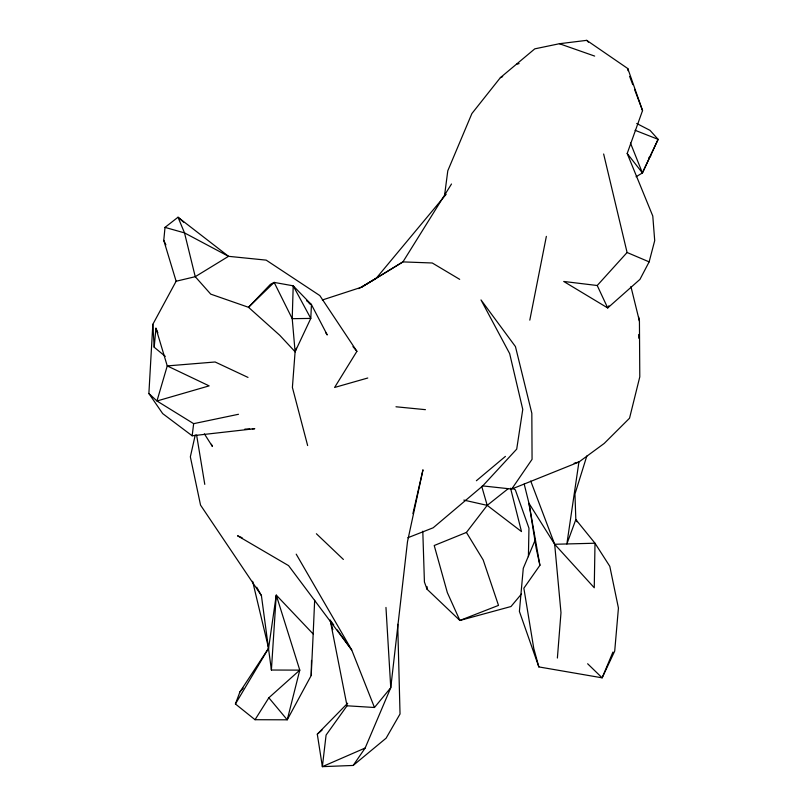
<?xml version="1.0" encoding="UTF-8"?>
<svg xmlns="http://www.w3.org/2000/svg" width="807" height="807" viewBox="0 0 807 807"><rect width="100%" height="100%" fill="white"/><g stroke="black" fill="none" stroke-linecap="round" stroke-linejoin="round"><path stroke-width="1.21" d="M528.414 556.669L528.958 528.171L515.33 489.849L512.294 488.164M311.209 675.499L313.177 633.999L276.256 595.102L268.59 648.233L239.921 691.932L235.422 703.966L255.032 719.713L287.242 719.814L311.209 675.499L311.522 660.419M313.177 633.999L314.659 600.277M521.413 594.063L510.972 606.531L459.879 620.452L427.044 589.201L427.155 586.739M252.288 428.81L254.77 428.699L192.167 435.79L162.681 413.598L148.881 393.523L152.826 324.333L176.128 281.24L163.771 240.375L165.011 227.392L178.004 217.234L184.51 232.89L195.244 276.69L210.738 294.141L248.506 307.296L270.335 284.437L274.148 282.41L293.203 285.819L311.452 304.642L310.786 318.412L295.1 351.761L292.396 387.441L307.638 445.545M271.394 670.032L276.256 595.102L299.78 670.123L287.242 719.814L268.842 697.783L299.78 670.123L271.394 670.032L261.407 595.576L256.727 587.234M557.385 658.038L560.986 612.674L554.671 544.271L530.724 481.022M165.284 356.381L154.198 347.232L155.933 328.227L157.869 332.857M192.167 435.79L193.65 423.665L156.962 400.988L148.881 393.523M444.596 195.163L447.794 170.781L471.883 113.555L500.38 77.654L534.779 48.854L559.422 43.719L586.719 40.35L627.806 68.565L642.543 110.579L627.19 153.481L652.782 216.034L654.709 240.637L649.141 261.872L639.961 279.373L607.711 307.951L563.72 281.461L597.22 285.507L627.089 252.5L603.646 153.996M529.796 320.147L546.359 236.37M195.254 434.963L190.351 456.823L200.55 505.132L261.407 595.576M412.922 513.615L422.979 469.795L407.495 541.648L390.759 687.725L365.157 748.028L353.173 765.45L322.366 766.65L317.302 734.168L347.686 703.2M586.82 456.005L574.967 494.015L575.825 519.577L566.867 543.958L578.922 462.018L604.231 443.426L629.541 418.208L639.79 376.859L639.437 321.196L638.66 316.969M295.1 351.761L292.225 318.684L274.148 282.41L248.506 307.296L279.767 335.298L295.1 351.761L296.33 348.231M612.927 652.066L602.143 677.83L538.834 666.915L519.395 611.403L523.279 568.289L535.404 539.51M636.067 176.763L642.412 172.93L658.119 139.349L650.008 130.341L636.723 123.501M627.19 153.481L642.412 172.93L658.119 139.349L635.079 130.29M608.902 305.782L607.711 307.951L597.22 285.507M235.422 703.966L268.59 648.233L252.621 581.312M165.011 227.392L184.51 232.89L228.532 256.323L266.169 260.126L319.814 295.574L356.906 351.317L334.602 387.461L367.77 378.009M451.496 184.006L402.935 261.892L361.546 287.211L322.326 299.992M255.032 719.713L268.842 697.783M482.717 485.915L511.719 489.042L532.065 459.334L531.833 413.305L515.451 346.586L481.002 299.922L509.661 353.607L522.765 409.421L516.712 449.116L482.717 485.915L433.167 527.788L407.828 537.755M524.197 484.129L528.978 503.306L539.913 565.314L523.854 588.212L533.75 648.334L538.834 666.915M332.837 629.662L330.144 619.968L347.03 705.792L326.089 735.056L322.366 766.65L365.157 748.028M466.426 532.428L483.171 559.927L498.504 605.391L459.879 620.452L447.34 592.61L434.216 545.512L466.426 532.428L487.206 505.364L508.349 488.558M347.03 705.792L374.478 707.497L390.759 687.725L385.968 607.449M446.18 194.265L376.012 278.526L358.722 288.634M239.921 691.932L243.21 688.179M317.302 734.168L322.054 730.113M648.899 157.547L650.815 155.933M476.382 480.74L505.424 456.389M353.173 765.45L386.119 738.173L400.03 713.983L397.72 624.315M361.546 287.211L402.935 261.892L432.27 262.991L459.697 279.353M500.38 77.654L502.67 76.615M511.719 489.042L578.922 462.018L574.12 463.268M516.732 64.177L519.083 63.592M176.128 281.24L195.244 276.69L228.532 256.323L178.004 217.234L183.582 222.167M193.65 423.665L238.489 414.284M244.854 429.122L249.807 428.91M539.913 565.314L536.181 548.316L528.978 503.306L554.671 544.271L595.001 543.222L609.799 566.312L618.434 608.034L614.712 651.078L602.143 677.83L587.637 663.758M395.975 406.778L425.43 409.663M463.843 500.098L487.206 505.364L521.483 531.571L510.569 488.235M559.422 43.719L594.658 56.087M627.089 252.5L649.141 261.872M242.12 537.755L237.551 535.777L288.573 565.626L351.731 649.988L374.478 707.497M248.001 377.414L215.126 361.99L167.251 365.914L156.962 400.988L209.134 385.877L167.251 365.914L155.933 328.227M309.222 303.553L311.452 304.642L327.259 334.955L325.857 332.918M306.599 300.739L311.452 304.642M316.394 533.75L343.389 559.443M586.719 40.35L588.434 42.166M554.671 544.271L594.255 587.758L595.001 543.222L575.825 519.577L577.055 521.756M352.952 346.617L356.906 351.317M330.87 620.966L333.745 624.971M337.346 629.974L351.731 649.988L296.209 554.157M204.363 433.843L212.443 446.503L211.414 444.253M163.771 240.375L165.899 244.854M630.459 143.021L642.412 172.93M629.642 76.393L632.759 84.644M634.534 89.365L642.543 110.579M427.044 589.201L424.421 582.029L422.797 531.208M481.718 486.349L487.206 505.364M630.903 286.505L639.437 321.196M196.605 435.023L204.776 484.371M627.806 68.565L628.058 70.713M152.826 324.333L154.198 347.232M638.741 334.471L638.751 338.224M293.203 285.819L292.225 318.684L310.786 318.412L293.203 285.819"/></g></svg>
